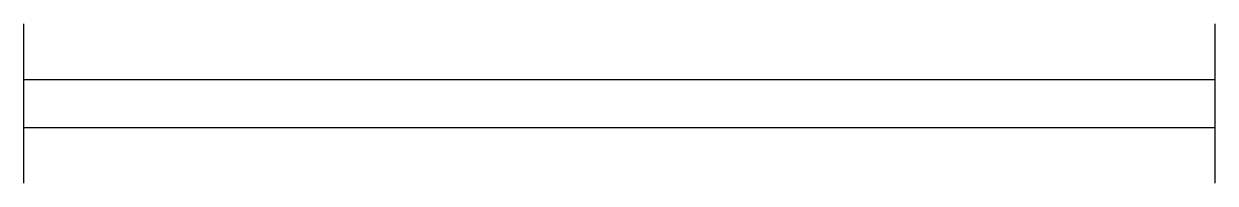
# Model space of a CAD drawing. Header units: millimetres. Extents: x 0 to 1800, y 0 to 240.
import ezdxf

# ---------------------------------------------------------------- set-up
doc = ezdxf.new("R2010")
doc.units = ezdxf.units.MM
doc.layers.add('Furniture_家具立面', color=255, linetype='Continuous')

# ---------------------------------------------------------------- blocks, each defined once
blk = doc.blocks.new('二线表示')
at = {"color": 4}
for p, q in [((0, 0), (0, 240)), ((1800, 0), (1800, 240)), ((0, 156), (1800, 156)), ((0, 84), (1800, 84))]:
    blk.add_line(p, q, dxfattribs=at)

msp = doc.modelspace()

# ---------------------------------------------------------------- block references
at = {"layer": 'Furniture_家具立面'}
msp.add_blockref('二线表示', (0, 0), dxfattribs=at)

doc.saveas('drawing.dxf')
